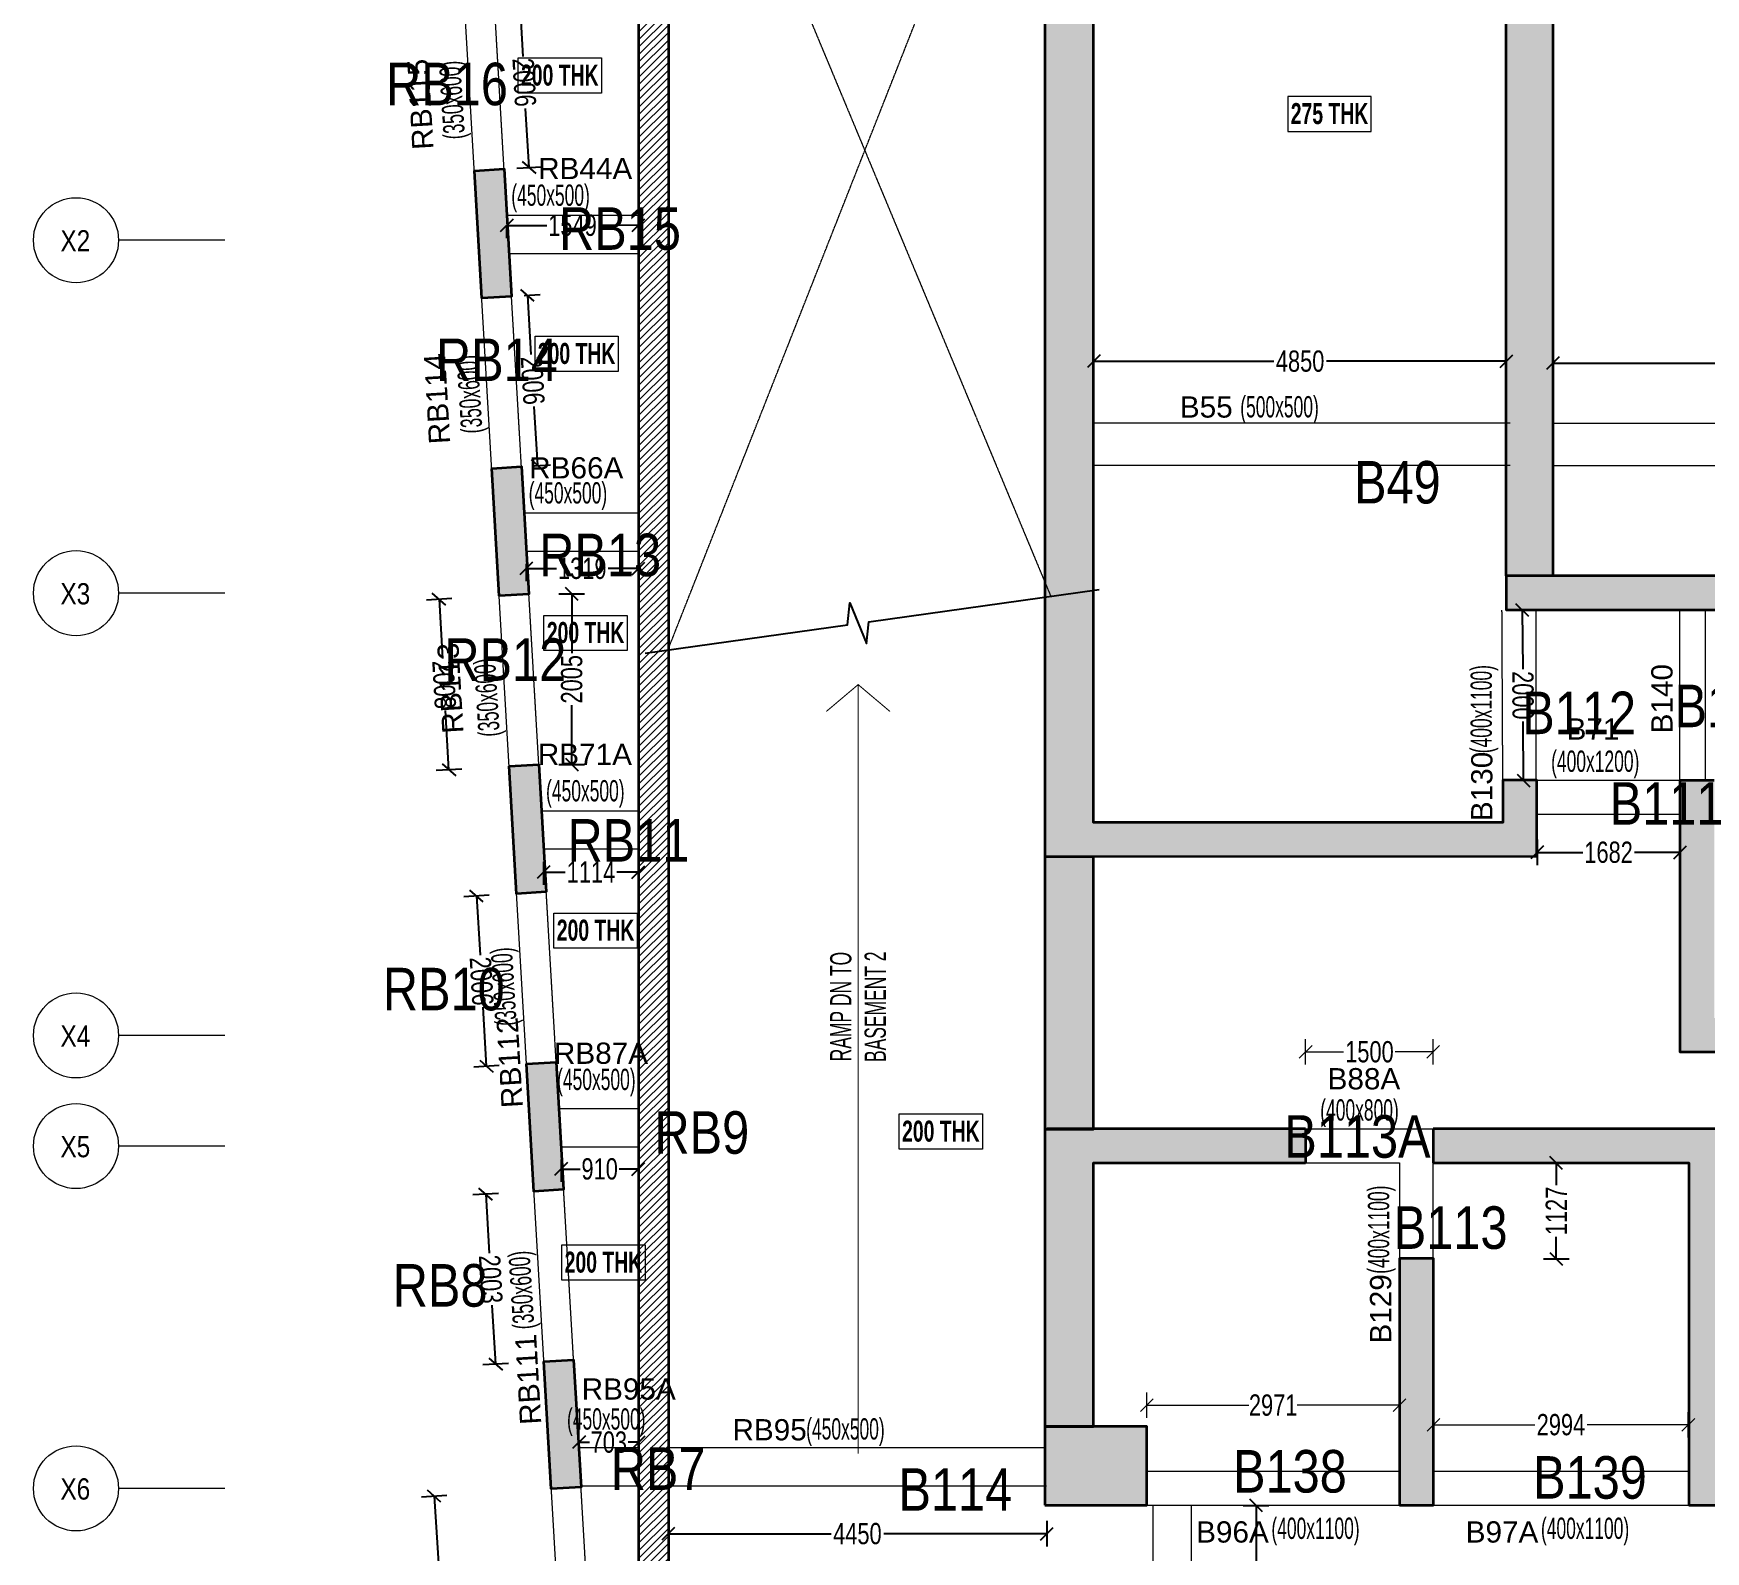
# Model space of a CAD drawing. Header units: millimetres. Extents: x 1 to 75736, y 43 to 63537.
# Drawn here: x 1 to 19657, y 14005 to 31854 of the extents above; entities that cross this region are included whole.
import ezdxf
from ezdxf.enums import TextEntityAlignment as Align

# ---------------------------------------------------------------- set-up
doc = ezdxf.new("R2010")
doc.units = ezdxf.units.MM
doc.linetypes.add('Grid Line', pattern=[2222.5, 1270, -317.5, 317.5, -317.5])
doc.linetypes.add('HIDDEN', pattern=[0.375, 0.25, -0.125])
for name, color, linetype, lineweight in [('A-FLOR-IDEN', 11, 'Continuous', 9), ('A-GRIDS', 8, 'Continuous', 9), ('A-HIDD-ABVE', 8, 'HIDDEN', 20), ('S-BEAM', 7, 'Continuous', 18), ('S-BEAM-IDEN', 2, 'Continuous', 9), ('S-COL HATCH', 9, 'Continuous', 0), ('S-COLS', 5, 'Continuous', 35), ('S-GRIDS', 8, 'Continuous', 9)]:
    doc.layers.add(name, color=color, linetype=linetype, lineweight=lineweight)
for name, color, linetype in [('Abhinav working', 6, 'Continuous'), ('Beam Nos', 7, 'Continuous'), ('changes', 7, 'Continuous'), ('S-CUTOUT', 1, 'Continuous')]:
    doc.layers.add(name, color=color, linetype=linetype)
doc.styles.add('Arial Narrow', font='ARIALN.TTF', dxfattribs={"height": 400})
doc.styles.add('Dim.s & Anno.(Misc.)', font='ARIALN.TTF')
doc.styles.add('SC-BBS1', font='SansSerif')
doc.styles.add('SOBHA', font='swisscl.ttf')
doc.styles.add('Swis721 LtCn BT', font='swisscl.ttf', dxfattribs={"width": 0.9, "height": 233.355162})
doc.styles.add('Swis721 LtCn BT_B', font='', dxfattribs={"width": 0.9, "height": 246.918336})
doc.styles.get('Swis721 LtCn BT_B').set_extended_font_data('Swis721 LtCn BT', bold=True)
doc.dimstyles.new('S-100', dxfattribs={"dimscale": 100, "dimtxt": 2.5, "dimasz": 1.5, "dimexe": 1.5, "dimexo": 1.5, "dimgap": 0.1, "dimtad": 0, "dimdec": 0, "dimrnd": 0.0005, "dimzin": 0, "dimdsep": 46, "dimtxsty": 'SOBHA', "dimblk": 'OBLIQUE', "dimcen": 0.09, "dimclrd": 8, "dimclre": 8, "dimclrt": 6, "dimadec": 0, "dimazin": 0, "dimtfac": 1, "dimtdec": 0, "dimtofl": 0, "dimtmove": 0, "dimatfit": 3, "dimfxl": 1.5, "dimfxlon": 1, "dimtolj": 1, "dimtzin": 0, "dimlwd": -1, "dimlwe": -1, "dimarcsym": 0})

# ---------------------------------------------------------------- blocks, each defined once
blk = doc.blocks.new('A$C89844c14')
at = {"layer": 'S-COL HATCH', "transparency": 33554687}
h = blk.add_hatch(dxfattribs=at)
h.set_pattern_fill('ANSI31', color=256, scale=500)
h.set_pattern_definition([(45, (-31243118.95, 21573255.045), (-44.19417382, 44.19417382), [])])
edge = h.paths.add_edge_path()
edge.add_line((-12641, -10574), (46763, -10574))
edge.add_line((46763, -10574), (50159, -10424))
edge.add_line((50159, -10424), (50159, 18363))
edge.add_arc((65987, 101152), 84288, 235.33184, 259.17631, ccw=False)
edge.add_arc((-8443, 269), 41200, 49.9962, 101.0852)
edge.add_line((-16364, 40700), (-15224, 21151))
edge.add_line((-15224, 21151), (-12641, 21151))
edge.add_line((-12641, 21151), (-12641, -10574))
edge = h.paths.add_edge_path(flags=16)
edge.add_line((-12291, -10224), (46756, -10224))
edge.add_line((46756, -10224), (49809, -10089))
edge.add_line((49809, -10089), (49809, 18075))
edge.add_arc((65987, 101152), 84638, 235.32076, 258.98032, ccw=False)
edge.add_arc((-8443, 269), 40850, 49.9733, 100.6568)
edge.add_line((-15997, 40415), (-14893, 21501))
edge.add_line((-14893, 21501), (-12291, 21501))
edge.add_line((-12291, 21501), (-12291, -10224))
h = blk.add_hatch(color=256, dxfattribs=at)
h.dxf.hatch_style = 1
h.paths.add_polyline_path([(-14571, 9967), (-14484, 8470), (-14134, 8490), (-14222, 9988)])
h = blk.add_hatch(color=256, dxfattribs=at)
h.dxf.hatch_style = 1
h.paths.add_polyline_path([(-14367, 6467), (-14279, 4970), (-13930, 4990), (-14017, 6488)])
h = blk.add_hatch(color=256, dxfattribs=at)
h.dxf.hatch_style = 1
h.paths.add_polyline_path([(-14163, 2965), (-14075, 1467), (-13726, 1488), (-13813, 2985)])
h = blk.add_hatch(color=256, dxfattribs=at)
h.dxf.hatch_style = 1
h.paths.add_polyline_path([(-13958, -535), (-13871, -2033), (-13522, -2012), (-13609, -515)])
h = blk.add_hatch(color=256, dxfattribs=at)
h.dxf.hatch_style = 1
h.paths.add_polyline_path([(-13754, -4033), (-13667, -5530), (-13317, -5510), (-13405, -4012)])
at = {"layer": 'S-COLS', "elevation": 0}
for points in [[(-12641, -10574), (46763, -10574), (50159, -10424), (50159, 18363, -0.104418), (18042, 31828, 0.226686), (-16364, 40700), (-15224, 21151), (-12641, 21151)], [(-12291, -10224), (46756, -10224), (49809, -10089), (49809, 18075, -0.103603), (17829, 31550, 0.224825), (-15997, 40415), (-14893, 21501), (-12291, 21501)]]:
    blk.add_lwpolyline(points, format="xyb", close=True, dxfattribs=at)
for points in [[(-14571, 9967), (-14222, 9988), (-14134, 8490), (-14484, 8470)], [(-14367, 6467), (-14017, 6488), (-13930, 4990), (-14279, 4970)], [(-14163, 2965), (-13813, 2985), (-13726, 1488), (-14075, 1467)], [(-13958, -535), (-13609, -515), (-13522, -2012), (-13871, -2033)], [(-13754, -4033), (-13405, -4012), (-13317, -5510), (-13667, -5530)]]:
    blk.add_lwpolyline(points, close=True, dxfattribs=at)
blk = doc.blocks.new('Grid - Type 1 Structural-6743905-9TH FLOOR LVL')
at = {"layer": 'A-GRIDS'}
blk.add_circle((0, 0), 4, dxfattribs=at)
blk = doc.blocks.new('A$C45bf0ae9')
at = {"layer": 'S-GRIDS', "linetype": 'Grid Line'}
for p, q in [((-17504, 9150), (-18754, 9150)), ((-17504, 5000), (-18754, 5000)), ((-17504, -200), (-18754, -200)), ((-17504, -1500), (-18754, -1500)), ((-17504, -5525), (-18754, -5525))]:
    blk.add_line(p, q, dxfattribs=at)
at = {"layer": 'A-GRIDS', "xscale": 124.9999999999999, "yscale": 124.9999999999999, "zscale": 124.9999999999999, "rotation": 89.99999999999982}
for p in [(-19254, 9150), (-19254, 5000), (-19254, -200), (-19254, -1500), (-19254, -5525)]:
    blk.add_blockref('Grid - Type 1 Structural-6743905-9TH FLOOR LVL', p, dxfattribs=at)
at = {"layer": 'A-GRIDS', "lineweight": 18, "char_height": 250, "width": 440.93, "attachment_point": 1, "style": 'Arial Narrow'}
for s, insert in [('X2', (-19437, 9268)), ('X3', (-19437, 5118)), ('X4', (-19437, -82)), ('X5', (-19437, -1382)), ('X6', (-19437, -5407))]:
    blk.add_mtext(s, dxfattribs=dict(at, insert=insert))
blk = doc.blocks.new('A$C0bd9de3c')
at = {"layer": 'S-COL HATCH', "transparency": 33554687}
h = blk.add_hatch(color=256, dxfattribs=at)
h.dxf.hatch_style = 1
h.paths.add_polyline_path([(-2446, 5200), (-2446, 4800), (2304, 4800), (2304, 5200)])
h.paths.add_polyline_path([(-2446, 5200), (-1896, 5200), (-1896, 16200), (-2446, 16200)])
h = blk.add_hatch(color=256, dxfattribs=at)
h.dxf.hatch_style = 1
h.paths.add_polyline_path([(-2086, 1900), (-2086, 2800), (-2486, 2800), (-2486, 2300), (-7296, 2300), (-7296, 13400), (-7871, 13403), (-7871, 1900)])
h = blk.add_hatch(color=256, dxfattribs=at)
h.dxf.hatch_style = 1
h.paths.add_polyline_path([(4954, -400), (4954, 0), (0, 0), (0, 2800), (-400, 2800), (-400, -400)])
h = blk.add_hatch(color=256, dxfattribs=at)
h.dxf.hatch_style = 1
h.paths.add_polyline_path([(-4804, -1300), (-7296, -1300), (-7296, -1303), (-7871, -1303), (-7871, -4800), (-7296, -4800), (-7296, -1700), (-4804, -1700)])
h = blk.add_hatch(color=256, dxfattribs=at)
h.dxf.hatch_style = 1
h.paths.add_polyline_path([(100, -1300), (-3304, -1300), (-3304, -1700), (-300, -1700), (-300, -5725), (100, -5725)])
h = blk.add_hatch(color=256, dxfattribs=at)
h.dxf.hatch_style = 1
h.paths.add_polyline_path([(-3300, -2827), (-3696, -2827), (-3696, -5725), (-3300, -5725)])
h = blk.add_hatch(color=256, dxfattribs=at)
h.dxf.hatch_style = 1
h.paths.add_polyline_path([(-7871, -4800), (-7871, -5725), (-6671, -5725), (-6671, -4800)])
at = {"layer": 'S-COLS'}
for p, q in [((-4804, -1300), (-4804, -1700)), ((-3304, -1300), (-3304, -1700)), ((-3700, -5725), (-3300, -5725)), ((-300, -5725), (100, -5725))]:
    blk.add_line(p, q, dxfattribs=at)
for points in [[(-2446, 5200), (-2446, 16200), (-1896, 16200), (-1896, 5200), (-2446, 5200)], [(10754, -400), (-400, -400), (-400, 2800), (0, 2800)], [(-7871, -1300), (-7871, -4800), (-7296, -4800), (-7296, -1700), (-4804, -1700)], [(-4804, -1300), (-7846, -1300)], [(100, -5725), (100, -1300), (-3304, -1300)], [(-3304, -1700), (-300, -1700), (-300, -5725)], [(-3300, -5725), (-3300, -2827), (-3700, -2827), (-3700, -5725)]]:
    blk.add_lwpolyline(points, dxfattribs=at)
blk.add_lwpolyline([(-7871, 1903), (-2086, 1900), (-2086, 2800), (-2486, 2800), (-2486, 2300), (-7296, 2300), (-7296, 13400), (-7871, 13403)], close=True, dxfattribs=at)
at = {"layer": 'S-COLS', "elevation": 0}
for points in [[(2304, 5200), (-2446, 5200), (-2446, 4800), (2304, 4800)], [(-7871, -5725), (-6671, -5725), (-6671, -4800), (-7871, -4800)]]:
    blk.add_lwpolyline(points, close=True, dxfattribs=at)
blk = doc.blocks.new('_OBLIQUE')
at = {"color": 0, "linetype": 'ByBlock'}
blk.add_line((-0.5, -0.5), (0.5, 0.5), dxfattribs=at)
blk = doc.blocks.new('*D255')
at = {"layer": 'changes', "color": 8, "transparency": 16777216}
for p, q in [((12466, 27850), (12466, 28150)), ((17316, 27850), (17316, 28150)), ((12466, 28000), (14583, 28000)), ((17316, 28000), (15200, 28000))]:
    blk.add_line(p, q, dxfattribs=at)
at = {"layer": 'Defpoints', "color": 0, "transparency": 16777216}
for p in [(17316, 28000), (12466, 27274), (17316, 27274)]:
    blk.add_point(p, dxfattribs=at)
at = {"layer": 'changes', "color": 8, "transparency": 16777216, "xscale": 150, "yscale": 150, "zscale": 150, "rotation": 180}
blk.add_blockref('_OBLIQUE', (12466, 28000), dxfattribs=at)
at = {"layer": 'changes', "color": 8, "transparency": 16777216, "xscale": 150, "yscale": 150, "zscale": 150}
blk.add_blockref('_OBLIQUE', (17316, 28000), dxfattribs=at)
at = {"layer": 'changes', "color": 6, "transparency": 16777216, "insert": (14891, 28000), "char_height": 250, "attachment_point": 5, "style": 'SOBHA'}
blk.add_mtext('\\A1;4850', dxfattribs=at)
blk = doc.blocks.new('*D257')
at = {"layer": 'changes', "color": 8, "transparency": 16777216}
for p, q in [((17862, 27828), (17862, 28128)), ((24416, 27828), (24416, 28128)), ((17862, 27978), (20831, 27978)), ((24416, 27978), (21448, 27978))]:
    blk.add_line(p, q, dxfattribs=at)
at = {"layer": 'Defpoints', "color": 0, "transparency": 16777216}
for p in [(24416, 27978), (17862, 26774), (24416, 26774)]:
    blk.add_point(p, dxfattribs=at)
at = {"layer": 'changes', "color": 8, "transparency": 16777216, "xscale": 150, "yscale": 150, "zscale": 150}
for p, rotation in [((17862, 27978), 180.0000824434961), ((24416, 27978), 8.2443496093e-05)]:
    blk.add_blockref('_OBLIQUE', p, dxfattribs=dict(at, rotation=rotation))
at = {"layer": 'changes', "color": 6, "transparency": 16777216, "insert": (21139, 27978), "char_height": 250, "attachment_point": 5, "rotation": 0.0001, "style": 'SOBHA'}
blk.add_mtext('\\A1;6554', dxfattribs=at)
blk = doc.blocks.new('*D322')
at = {"layer": 'changes', "color": 8, "transparency": 16777216}
for p, q in [((17676, 22376), (17676, 22076)), ((17676, 22226), (18214, 22226)), ((19358, 22226), (18820, 22226)), ((19358, 22376), (19358, 22076))]:
    blk.add_line(p, q, dxfattribs=at)
at = {"layer": 'Defpoints', "color": 0, "transparency": 16777216}
for p in [(17676, 22674), (19358, 22674), (19358, 22226)]:
    blk.add_point(p, dxfattribs=at)
at = {"layer": 'changes', "color": 8, "transparency": 16777216, "xscale": 150, "yscale": 150, "zscale": 150, "rotation": 180}
blk.add_blockref('_OBLIQUE', (17676, 22226), dxfattribs=at)
at = {"layer": 'changes', "color": 8, "transparency": 16777216, "xscale": 150, "yscale": 150, "zscale": 150}
blk.add_blockref('_OBLIQUE', (19358, 22226), dxfattribs=at)
at = {"layer": 'changes', "color": 6, "transparency": 16777216, "insert": (18517, 22226), "char_height": 250, "attachment_point": 5, "style": 'SOBHA'}
blk.add_mtext('\\A1;1682', dxfattribs=at)
blk = doc.blocks.new('*D323')
at = {"layer": 'changes', "color": 8, "transparency": 16777216}
for p, q in [((17512, 25072), (17352, 25071)), ((17502, 25072), (17507, 24379)), ((17516, 23072), (17511, 23766)), ((17526, 23072), (17366, 23071))]:
    blk.add_line(p, q, dxfattribs=at)
at = {"layer": 'Defpoints', "color": 0, "transparency": 16777216}
for p in [(17662, 25074), (17516, 23072), (17676, 23074)]:
    blk.add_point(p, dxfattribs=at)
at = {"layer": 'changes', "color": 8, "transparency": 16777216, "xscale": 150, "yscale": 150, "zscale": 150}
for p, rotation in [((17502, 25072), 90.39866000294688), ((17516, 23072), 270.3986600029469)]:
    blk.add_blockref('_OBLIQUE', p, dxfattribs=dict(at, rotation=rotation))
at = {"layer": 'changes', "color": 6, "transparency": 16777216, "insert": (17509, 24072), "char_height": 250, "attachment_point": 5, "rotation": 270.3987, "style": 'SOBHA'}
blk.add_mtext('\\A1;2000', dxfattribs=at)
blk = doc.blocks.new('*D324')
at = {"layer": 'changes', "color": 8, "transparency": 16777216}
for p, q in [((17752, 18574), (18052, 18574)), ((17902, 18574), (17902, 18313)), ((17902, 17446), (17902, 17707)), ((17752, 17446), (18052, 17446))]:
    blk.add_line(p, q, dxfattribs=at)
at = {"layer": 'Defpoints', "color": 0, "transparency": 16777216}
for p in [(16458, 18574), (16458, 17446), (17902, 17446)]:
    blk.add_point(p, dxfattribs=at)
at = {"layer": 'changes', "color": 8, "transparency": 16777216, "xscale": 150, "yscale": 150, "zscale": 150}
for p, rotation in [((17902, 18574), 90), ((17902, 17446), 270)]:
    blk.add_blockref('_OBLIQUE', p, dxfattribs=dict(at, rotation=rotation))
at = {"layer": 'changes', "color": 6, "transparency": 16777216, "insert": (17902, 18010), "char_height": 250, "attachment_point": 5, "rotation": 90, "style": 'SOBHA'}
blk.add_mtext('\\A1;1127', dxfattribs=at)
blk = doc.blocks.new('*D325')
at = {"layer": 'changes', "color": 8, "transparency": 16777216}
for p, q in [((7462, 14365), (7462, 14065)), ((11913, 14365), (11913, 14065)), ((7462, 14215), (9379, 14215)), ((11913, 14215), (9996, 14215))]:
    blk.add_line(p, q, dxfattribs=at)
at = {"layer": 'Defpoints', "color": 0, "transparency": 16777216}
for p in [(7462, 14774), (11913, 14774, 0), (11913, 14215)]:
    blk.add_point(p, dxfattribs=at)
at = {"layer": 'changes', "color": 8, "transparency": 16777216, "xscale": 150, "yscale": 150, "zscale": 150, "rotation": 180}
blk.add_blockref('_OBLIQUE', (7462, 14215), dxfattribs=at)
at = {"layer": 'changes', "color": 8, "transparency": 16777216, "xscale": 150, "yscale": 150, "zscale": 150}
blk.add_blockref('_OBLIQUE', (11913, 14215), dxfattribs=at)
at = {"layer": 'changes', "color": 6, "transparency": 16777216, "insert": (9687, 14215), "char_height": 250, "attachment_point": 5, "style": 'SOBHA'}
blk.add_mtext('\\A1;4450', dxfattribs=at)
blk = doc.blocks.new('*D349')
at = {"layer": 'changes', "color": 8, "transparency": 16777216}
for p, q in [((4861, 14665), (4562, 14646)), ((4712, 14656), (4939, 11064)), ((5206, 6862), (4978, 10454)), ((5355, 6872), (5056, 6853))]:
    blk.add_line(p, q, dxfattribs=at)
at = {"layer": 'Defpoints', "color": 0, "transparency": 16777216}
for p in [(6091, 14743), (6585, 6949), (5206, 6862)]:
    blk.add_point(p, dxfattribs=at)
at = {"layer": 'changes', "color": 8, "transparency": 16777216, "xscale": 150, "yscale": 150, "zscale": 150}
for p, rotation in [((4712, 14656), 93.6276326057106), ((5206, 6862), 273.6276326057106)]:
    blk.add_blockref('_OBLIQUE', p, dxfattribs=dict(at, rotation=rotation))
at = {"layer": 'changes', "color": 6, "transparency": 16777216, "insert": (4959, 10759), "char_height": 250, "attachment_point": 5, "rotation": 273.6276, "style": 'SOBHA'}
blk.add_mtext('\\A1;7809', dxfattribs=at)
blk = doc.blocks.new('*D364')
at = {"layer": 'changes', "color": 8, "transparency": 16777216}
for p, q in [((14223, 14548), (14523, 14548)), ((14373, 14548), (14373, 12607)), ((14373, 10049), (14373, 11991)), ((14223, 10049), (14523, 10049))]:
    blk.add_line(p, q, dxfattribs=at)
at = {"layer": 'Defpoints', "color": 0, "transparency": 16777216}
for p in [(13612, 14548), (13612, 10049), (14373, 10049)]:
    blk.add_point(p, dxfattribs=at)
at = {"layer": 'changes', "color": 8, "transparency": 16777216, "xscale": 150, "yscale": 150, "zscale": 150}
for p, rotation in [((14373, 14548), 90), ((14373, 10049), 270)]:
    blk.add_blockref('_OBLIQUE', p, dxfattribs=dict(at, rotation=rotation))
at = {"layer": 'changes', "color": 6, "transparency": 16777216, "insert": (14373, 12299), "char_height": 250, "attachment_point": 5, "rotation": 90, "style": 'SOBHA'}
blk.add_mtext('\\A1;4499', dxfattribs=at)
blk = doc.blocks.new('*D365')
at = {"layer": 'changes', "color": 8, "transparency": 16777216}
for p, q in [((6414, 15291), (6414, 15441)), ((7117, 15291), (7117, 15441)), ((6414, 15291), (6537, 15291)), ((7117, 15291), (6993, 15291))]:
    blk.add_line(p, q, dxfattribs=at)
at = {"layer": 'Defpoints', "color": 0, "transparency": 16777216}
for p in [(6414, 15224), (7117, 15291), (7117, 15224)]:
    blk.add_point(p, dxfattribs=at)
at = {"layer": 'changes', "color": 8, "transparency": 16777216, "xscale": 150, "yscale": 150, "zscale": 150, "rotation": 180}
blk.add_blockref('_OBLIQUE', (6414, 15291), dxfattribs=at)
at = {"layer": 'changes', "color": 8, "transparency": 16777216, "xscale": 150, "yscale": 150, "zscale": 150}
blk.add_blockref('_OBLIQUE', (7117, 15291), dxfattribs=at)
at = {"layer": 'changes', "color": 6, "transparency": 16777216, "insert": (6765, 15291), "char_height": 250, "attachment_point": 5, "style": 'SOBHA'}
blk.add_mtext('\\A1;703', dxfattribs=at)
blk = doc.blocks.new('*D366')
at = {"layer": 'changes', "color": 8, "transparency": 16777216}
for p, q in [((5468, 18216), (5168, 18199)), ((5318, 18208), (5358, 17514)), ((5435, 16208), (5394, 16901)), ((5584, 16216), (5285, 16199))]:
    blk.add_line(p, q, dxfattribs=at)
at = {"layer": 'Defpoints', "color": 0, "transparency": 16777216}
for p in [(5318, 18208), (5887, 18241), (6004, 16241)]:
    blk.add_point(p, dxfattribs=at)
at = {"layer": 'changes', "color": 8, "transparency": 16777216, "xscale": 150, "yscale": 150, "zscale": 150}
for p, rotation in [((5318, 18208), 93.33900043460626), ((5435, 16208), 273.3390004346063)]:
    blk.add_blockref('_OBLIQUE', p, dxfattribs=dict(at, rotation=rotation))
at = {"layer": 'changes', "color": 6, "transparency": 16777216, "insert": (5376, 17208), "char_height": 250, "attachment_point": 5, "rotation": 273.339, "style": 'SOBHA'}
blk.add_mtext('\\A1;2003', dxfattribs=at)
blk = doc.blocks.new('*D367')
at = {"layer": 'changes', "color": 8, "transparency": 16777216}
for p, q in [((6203, 18616), (6203, 18353)), ((6203, 18503), (6429, 18503)), ((7112, 18503), (6886, 18503)), ((7112, 18616), (7112, 18353))]:
    blk.add_line(p, q, dxfattribs=at)
at = {"layer": 'Defpoints', "color": 0, "transparency": 16777216}
for p in [(6203, 18766), (7112, 18766), (7112, 18503)]:
    blk.add_point(p, dxfattribs=at)
at = {"layer": 'changes', "color": 8, "transparency": 16777216, "xscale": 150, "yscale": 150, "zscale": 150, "rotation": 180}
blk.add_blockref('_OBLIQUE', (6203, 18503), dxfattribs=at)
at = {"layer": 'changes', "color": 8, "transparency": 16777216, "xscale": 150, "yscale": 150, "zscale": 150}
blk.add_blockref('_OBLIQUE', (7112, 18503), dxfattribs=at)
at = {"layer": 'changes', "color": 6, "transparency": 16777216, "insert": (6657, 18503), "char_height": 250, "attachment_point": 5, "style": 'SOBHA'}
blk.add_mtext('\\A1;910', dxfattribs=at)
blk = doc.blocks.new('*D368')
at = {"layer": 'changes', "color": 8, "transparency": 16777216}
for p, q in [((5360, 21722), (5060, 21704)), ((5210, 21713), (5251, 21018)), ((5327, 19711), (5286, 20406)), ((5477, 19719), (5177, 19702))]:
    blk.add_line(p, q, dxfattribs=at)
at = {"layer": 'Defpoints', "color": 0, "transparency": 16777216}
for p in [(5210, 21713), (5683, 21741), (5800, 19738)]:
    blk.add_point(p, dxfattribs=at)
at = {"layer": 'changes', "color": 8, "transparency": 16777216, "xscale": 150, "yscale": 150, "zscale": 150}
for p, rotation in [((5210, 21713), 93.3390004880988), ((5327, 19711), 273.3390004880988)]:
    blk.add_blockref('_OBLIQUE', p, dxfattribs=dict(at, rotation=rotation))
at = {"layer": 'changes', "color": 6, "transparency": 16777216, "insert": (5268, 20712), "char_height": 250, "attachment_point": 5, "rotation": 273.339, "style": 'SOBHA'}
blk.add_mtext('\\A1;2006', dxfattribs=at)
blk = doc.blocks.new('*D369')
at = {"layer": 'changes', "color": 8, "transparency": 16777216}
for p, q in [((5998, 22116), (5998, 21844)), ((7112, 22116), (7112, 21844)), ((5998, 21994), (6250, 21994)), ((7112, 21994), (6860, 21994))]:
    blk.add_line(p, q, dxfattribs=at)
at = {"layer": 'Defpoints', "color": 0, "transparency": 16777216}
for p in [(5998, 22266), (7112, 22266), (7112, 21994)]:
    blk.add_point(p, dxfattribs=at)
at = {"layer": 'changes', "color": 8, "transparency": 16777216, "xscale": 150, "yscale": 150, "zscale": 150, "rotation": 180}
blk.add_blockref('_OBLIQUE', (5998, 21994), dxfattribs=at)
at = {"layer": 'changes', "color": 8, "transparency": 16777216, "xscale": 150, "yscale": 150, "zscale": 150}
blk.add_blockref('_OBLIQUE', (7112, 21994), dxfattribs=at)
at = {"layer": 'changes', "color": 6, "transparency": 16777216, "insert": (6555, 21994), "char_height": 250, "attachment_point": 5, "style": 'SOBHA'}
blk.add_mtext('\\A1;1114', dxfattribs=at)
blk = doc.blocks.new('*D370')
at = {"layer": 'changes', "color": 8, "transparency": 16777216}
for p, q in [((6179, 25264), (6479, 25264)), ((6329, 25264), (6329, 24567)), ((6329, 23259), (6329, 23955)), ((6179, 23259), (6479, 23259))]:
    blk.add_line(p, q, dxfattribs=at)
at = {"layer": 'Defpoints', "color": 0, "transparency": 16777216}
for p in [(5828, 25264), (6329, 25264), (5945, 23259)]:
    blk.add_point(p, dxfattribs=at)
at = {"layer": 'changes', "color": 8, "transparency": 16777216, "xscale": 150, "yscale": 150, "zscale": 150}
for p, rotation in [((6329, 25264), 90), ((6329, 23259), 270)]:
    blk.add_blockref('_OBLIQUE', p, dxfattribs=dict(at, rotation=rotation))
at = {"layer": 'changes', "color": 6, "transparency": 16777216, "insert": (6329, 24261), "char_height": 250, "attachment_point": 5, "rotation": 90, "style": 'SOBHA'}
blk.add_mtext('\\A1;2005', dxfattribs=at)
blk = doc.blocks.new('*D371')
at = {"layer": 'changes', "color": 8, "transparency": 16777216}
for p, q in [((4919, 25211), (4620, 25193)), ((4769, 25202), (4810, 24505)), ((4886, 23197), (4846, 23893)), ((5036, 23206), (4737, 23188))]:
    blk.add_line(p, q, dxfattribs=at)
at = {"layer": 'Defpoints', "color": 0, "transparency": 16777216}
for p in [(5478, 25243), (4886, 23197), (5595, 23238)]:
    blk.add_point(p, dxfattribs=at)
at = {"layer": 'changes', "color": 8, "transparency": 16777216, "xscale": 150, "yscale": 150, "zscale": 150}
for p, rotation in [((4769, 25202), 93.33900043574971), ((4886, 23197), 273.3390004357498)]:
    blk.add_blockref('_OBLIQUE', p, dxfattribs=dict(at, rotation=rotation))
at = {"layer": 'changes', "color": 6, "transparency": 16777216, "insert": (4828, 24199), "char_height": 250, "attachment_point": 5, "rotation": 273.339, "style": 'SOBHA'}
blk.add_mtext('\\A1;2008', dxfattribs=at)
blk = doc.blocks.new('*D372')
at = {"layer": 'changes', "color": 8, "transparency": 16777216}
for p, q in [((5794, 25618), (5794, 25414)), ((5794, 25564), (6150, 25564)), ((7113, 25564), (6757, 25564)), ((7113, 25618), (7113, 25414))]:
    blk.add_line(p, q, dxfattribs=at)
at = {"layer": 'Defpoints', "color": 0, "transparency": 16777216}
for p in [(5794, 25768), (7113, 25768), (7113, 25564)]:
    blk.add_point(p, dxfattribs=at)
at = {"layer": 'changes', "color": 8, "transparency": 16777216, "xscale": 150, "yscale": 150, "zscale": 150, "rotation": 180}
blk.add_blockref('_OBLIQUE', (5794, 25564), dxfattribs=at)
at = {"layer": 'changes', "color": 8, "transparency": 16777216, "xscale": 150, "yscale": 150, "zscale": 150}
blk.add_blockref('_OBLIQUE', (7113, 25564), dxfattribs=at)
at = {"layer": 'changes', "color": 6, "transparency": 16777216, "insert": (6453, 25564), "char_height": 250, "attachment_point": 5, "style": 'SOBHA'}
blk.add_mtext('\\A1;1319', dxfattribs=at)
blk = doc.blocks.new('*D373')
at = {"layer": 'changes', "color": 8, "transparency": 16777216}
for p, q in [((5769, 28772), (5958, 28784)), ((5808, 28775), (5850, 28080)), ((5930, 26773), (5888, 27468)), ((5890, 26770), (6079, 26782))]:
    blk.add_line(p, q, dxfattribs=at)
at = {"layer": 'Defpoints', "color": 0, "transparency": 16777216}
for p in [(5619, 28763), (5808, 28775), (5741, 26761)]:
    blk.add_point(p, dxfattribs=at)
at = {"layer": 'changes', "color": 8, "transparency": 16777216, "xscale": 150, "yscale": 150, "zscale": 150}
for p, rotation in [((5808, 28775), 93.46301375864824), ((5930, 26773), 273.4630137586483)]:
    blk.add_blockref('_OBLIQUE', p, dxfattribs=dict(at, rotation=rotation))
at = {"layer": 'changes', "color": 6, "transparency": 16777216, "insert": (5869, 27774), "char_height": 250, "attachment_point": 5, "rotation": 273.463, "style": 'SOBHA'}
blk.add_mtext('\\A1;2006', dxfattribs=at)
blk = doc.blocks.new('*D374')
at = {"layer": 'changes', "color": 8, "transparency": 16777216}
for p, q in [((5564, 29596), (6035, 29597)), ((5564, 29596), (5564, 29446)), ((7113, 29599), (6642, 29598)), ((7113, 29599), (7113, 29449))]:
    blk.add_line(p, q, dxfattribs=at)
at = {"layer": 'Defpoints', "color": 0, "transparency": 16777216}
for p in [(5564, 29716), (7113, 29718), (7113, 29599)]:
    blk.add_point(p, dxfattribs=at)
at = {"layer": 'changes', "color": 8, "transparency": 16777216, "xscale": 150, "yscale": 150, "zscale": 150}
for p, rotation in [((5564, 29596), 180.0940299052136), ((7113, 29599), 0.0940299052136446)]:
    blk.add_blockref('_OBLIQUE', p, dxfattribs=dict(at, rotation=rotation))
at = {"layer": 'changes', "color": 6, "transparency": 16777216, "insert": (6338, 29597), "char_height": 250, "attachment_point": 5, "rotation": 0.094, "style": 'SOBHA'}
blk.add_mtext('\\A1;1549', dxfattribs=at)
blk = doc.blocks.new('*D375')
at = {"layer": 'changes', "color": 8, "transparency": 16777216}
for p, q in [((5569, 32272), (5864, 32289)), ((5714, 32280), (5753, 31585)), ((5827, 30277), (5787, 30973)), ((5682, 30269), (5976, 30286))]:
    blk.add_line(p, q, dxfattribs=at)
at = {"layer": 'Defpoints', "color": 0, "transparency": 16777216}
for p in [(5419, 32264), (5714, 32280), (5532, 30261)]:
    blk.add_point(p, dxfattribs=at)
at = {"layer": 'changes', "color": 8, "transparency": 16777216, "xscale": 150, "yscale": 150, "zscale": 150}
for p, rotation in [((5714, 32280), 93.21498710127383), ((5827, 30277), 273.2149871012738)]:
    blk.add_blockref('_OBLIQUE', p, dxfattribs=dict(at, rotation=rotation))
at = {"layer": 'changes', "color": 6, "transparency": 16777216, "insert": (5770, 31279), "char_height": 250, "attachment_point": 5, "rotation": 273.215, "style": 'SOBHA'}
blk.add_mtext('\\A1;2006', dxfattribs=at)
blk = doc.blocks.new('*D383')
at = {"layer": 'Defpoints', "color": 0, "transparency": 16777216}
for p in [(16456, 19880), (14956, 18977), (16456, 18977)]:
    blk.add_point(p, dxfattribs=at)
at = {"layer": 'S-BEAM-IDEN', "color": 8, "transparency": 16777216}
for p, q in [((14956, 19730), (14956, 20030)), ((14956, 19880), (15402, 19880)), ((16456, 19880), (16009, 19880)), ((16456, 19730), (16456, 20030))]:
    blk.add_line(p, q, dxfattribs=at)
at = {"layer": 'S-BEAM-IDEN', "color": 8, "transparency": 16777216, "xscale": 150, "yscale": 150, "zscale": 150, "rotation": 180}
blk.add_blockref('_OBLIQUE', (14956, 19880), dxfattribs=at)
at = {"layer": 'S-BEAM-IDEN', "color": 8, "transparency": 16777216, "xscale": 150, "yscale": 150, "zscale": 150}
blk.add_blockref('_OBLIQUE', (16456, 19880), dxfattribs=at)
at = {"layer": 'S-BEAM-IDEN', "color": 6, "transparency": 16777216, "insert": (15706, 19880), "char_height": 250, "attachment_point": 5, "style": 'SOBHA'}
blk.add_mtext('\\A1;1500', dxfattribs=at)
blk = doc.blocks.new('*D385')
at = {"layer": 'Defpoints', "color": 0, "transparency": 16777216}
for p in [(16059, 15726), (13089, 14951), (16059, 14951, 0)]:
    blk.add_point(p, dxfattribs=at)
at = {"layer": 'S-BEAM-IDEN', "color": 8, "transparency": 16777216}
for p, q in [((13089, 15576), (13089, 15876)), ((13089, 15726), (14290, 15726)), ((16059, 15726), (14858, 15726)), ((16059, 15576), (16059, 15876))]:
    blk.add_line(p, q, dxfattribs=at)
at = {"layer": 'S-BEAM-IDEN', "color": 8, "transparency": 16777216, "xscale": 150, "yscale": 150, "zscale": 150, "rotation": 180}
blk.add_blockref('_OBLIQUE', (13089, 15726), dxfattribs=at)
at = {"layer": 'S-BEAM-IDEN', "color": 8, "transparency": 16777216, "xscale": 150, "yscale": 150, "zscale": 150}
blk.add_blockref('_OBLIQUE', (16059, 15726), dxfattribs=at)
at = {"layer": 'S-BEAM-IDEN', "color": 6, "transparency": 16777216, "insert": (14574, 15726), "char_height": 250, "attachment_point": 5, "style": 'SOBHA'}
blk.add_mtext('\\A1;2971', dxfattribs=at)
blk = doc.blocks.new('*D386')
at = {"layer": 'Defpoints', "color": 0, "transparency": 16777216}
for p in [(19454, 15496), (16460, 14951, 0), (19454, 14951, 0)]:
    blk.add_point(p, dxfattribs=at)
at = {"layer": 'S-BEAM-IDEN', "color": 8, "transparency": 16777216}
for p, q in [((16460, 15346), (16460, 15646)), ((19454, 15346), (19454, 15646)), ((16460, 15496), (17649, 15496)), ((19454, 15496), (18264, 15496))]:
    blk.add_line(p, q, dxfattribs=at)
at = {"layer": 'S-BEAM-IDEN', "color": 8, "transparency": 16777216, "xscale": 150, "yscale": 150, "zscale": 150, "rotation": 180}
blk.add_blockref('_OBLIQUE', (16460, 15496), dxfattribs=at)
at = {"layer": 'S-BEAM-IDEN', "color": 8, "transparency": 16777216, "xscale": 150, "yscale": 150, "zscale": 150}
blk.add_blockref('_OBLIQUE', (19454, 15496), dxfattribs=at)
at = {"layer": 'S-BEAM-IDEN', "color": 6, "transparency": 16777216, "insert": (17957, 15496), "char_height": 250, "attachment_point": 5, "style": 'SOBHA'}
blk.add_mtext('\\A1;2994', dxfattribs=at)

msp = doc.modelspace()

# ---------------------------------------------------------------- hatches: boundary and pattern name
at = {"layer": 'S-COL HATCH', "transparency": 33554687}
h = msp.add_hatch(color=256, dxfattribs=at)
h.dxf.hatch_style = 1
h.paths.add_polyline_path([(12463.8, 22173.3), (11888.8, 22173.3), (11888.8, 18973.3), (12463.8, 18973.3)])

# ---------------------------------------------------------------- linework, layer by layer
at = {"elevation": 0}
msp.add_lwpolyline([(7191.1, 24568.8), (9571.8, 24901.7), (9599.1, 25158), (9792.1, 24680.1), (9819.4, 24936.3), (12529.7, 25315.3)], dxfattribs=at)
at = {"layer": 'A-FLOR-IDEN', "color": 8, "flags": 128}
for points in [[(6677.2, 31565.8), (6677.2, 31154), (5699.7, 31154), (5699.7, 31565.8)], [(14747.8, 31113.6), (14747.8, 30701.8), (15725.3, 30701.8), (15725.3, 31113.6)], [(6874.7, 28293.3), (6874.7, 27881.5), (5897.2, 27881.5), (5897.2, 28293.3)], [(6980.2, 25012.8), (6980.2, 24601), (6002.7, 24601), (6002.7, 25012.8)], [(7097.7, 21512.8), (7097.7, 21101), (6120.2, 21101), (6120.2, 21512.8)], [(7190.2, 17609.8), (7190.2, 17198), (6212.7, 17198), (6212.7, 17609.8)]]:
    msp.add_lwpolyline(points, close=True, dxfattribs=at)
at = {"layer": 'A-FLOR-IDEN', "color": 8, "elevation": 0, "flags": 128}
msp.add_lwpolyline([(11156.5, 19149.9), (11156.5, 18738.1), (10179, 18738.1), (10179, 19149.9)], close=True, dxfattribs=at)
at = {"layer": 'A-HIDD-ABVE', "linetype": 'HIDDEN'}
for p, q in [((7460.4, 36023.3), (11960, 25235.7, 0)), ((7460.4, 24606.4), (11960, 36023.3))]:
    msp.add_line(p, q, dxfattribs=at)
at = {"layer": 'S-BEAM', "linetype": 'HIDDEN'}
for p, q in [((5561.3, 29718.3), (7110.4, 29718.3)), ((5587.5, 29268.3), (7110.4, 29268.3)), ((17360, 27273.3), (12460, 27273.3)), ((17860, 27273.3), (24409.9, 27273.3)), ((17360, 26773.3), (12460, 26773.3)), ((17860, 26773.3), (21560, 26773.3)), ((5765.5, 26218.3), (7110.4, 26218.3)), ((5791.7, 25768.3), (7110.4, 25768.3)), ((17260, 25073.3, 0), (17270, 23073.3)), ((17660, 25073.3), (17660, 23073.3)), ((19355.6, 23073.3), (19355.6, 25073.3, 0)), ((19655.6, 23073.3), (19655.6, 25073.3, 0)), ((17660, 23073.3), (19355.6, 23073.3)), ((5969.8, 22715.7), (7110, 22715.7)), ((17660, 22673.3), (19355.6, 22673.3)), ((5996.1, 22265.7), (7110, 22265.7)), ((6174, 19215.7), (7110, 19215.7)), ((14955.7, 18976.7), (16455.7, 18976.7)), ((6200.3, 18765.7), (7110, 18765.7)), ((14955.7, 18576.7), (16063.4, 18574.2)), ((16063.4, 17445.9), (16063.4, 18574.2)), ((16455.7, 17445.9), (16455.7, 18573.3)), ((11905.6, 15223.3), (7460, 15223.3)), ((13088.8, 14951.5), (16059.5, 14951.5, 0)), ((16459.5, 14951.5, 0), (19454, 14951.5, 0)), ((11910.2, 14773.3), (7460, 14773.3)), ((13160, 14548.1), (13160, 10048.1)), ((13610, 14548.1), (13610, 10048.1))]:
    msp.add_line(p, q, dxfattribs=at)
at = {"layer": 'S-BEAM'}
for p, q in [((5619.2, 22715.7), (5619.6, 22715.7)), ((6056.8, 15223.3), (6056.4, 15223.3)), ((7110, 15223.3), (6406.9, 15223.3)), ((7110, 14773.3), (6433.2, 14773.3)), ((13088.8, 14551.5), (16059.5, 14551.5, 0)), ((16459.5, 14551.5, 0), (19459.5, 14551.5, 0))]:
    msp.add_line(p, q, dxfattribs=at)
at = {"layer": 'S-BEAM', "ltscale": 250000, "elevation": 0}
msp.add_lwpolyline([(4603.6, 40123.8), (6582.8, 6199.3)], dxfattribs=at)
at = {"layer": 'S-BEAM', "linetype": 'HIDDEN', "elevation": 0}
for points in [[(5383.5, 32765.7), (5561.4, 29715.7)], [(5587.7, 29265.7), (5765.6, 26215.7)], [(5791.9, 25765.7), (5969.8, 22715.7)], [(5996.1, 22265.7), (6174, 19215.7)], [(6200.3, 18765.7), (6406.9, 15223.3)], [(6433.9, 14762), (6913.1, 6548.1)]]:
    msp.add_lwpolyline(points, dxfattribs=at)
at = {"layer": 'S-BEAM', "const_width": 12.5, "elevation": 0}
for points in [[(10070.6, 23881.9), (9695.6, 24198.3), (9320.6, 23881.9)], [(9695.6, 15155.7), (9695.6, 24198.3)]]:
    msp.add_lwpolyline(points, dxfattribs=at)
at = {"layer": 'S-COLS', "elevation": 0}
msp.add_lwpolyline([(12463.8, 22173.3), (11888.8, 22173.3), (11888.8, 18973.3), (12463.8, 18973.3)], close=True, dxfattribs=at)

# ---------------------------------------------------------------- block references
at = {"layer": 'Beam Nos'}
msp.add_blockref('A$C45bf0ae9', (19755.6, 20273.3), dxfattribs=at)
at = {"layer": 'S-COL HATCH', "color": 4}
msp.add_blockref('A$C89844c14', (19755.6, 20273.3), dxfattribs=at)
at = {"layer": 'S-CUTOUT'}
msp.add_blockref('A$C0bd9de3c', (19759.5, 20276.7, 0), dxfattribs=at)

# ---------------------------------------------------------------- texts
at = {"layer": 'A-FLOR-IDEN', "color": 1, "char_height": 246.92, "width": 1155, "attachment_point": 2, "line_spacing_factor": 0.964267, "style": 'Swis721 LtCn BT_B'}
for s, insert in [('200 THK', (6188.4, 31487.8)), ('275 THK', (15236.6, 31035.6)), ('200 THK', (6385.9, 28215.3)), ('200 THK', (6491.4, 24934.8)), ('200 THK', (6608.9, 21434.8)), ('200 THK', (10667.8, 19071.8)), ('200 THK', (6701.4, 17531.8))]:
    msp.add_mtext(s, dxfattribs=dict(at, insert=insert))
at = {"layer": 'Abhinav working', "char_height": 500, "attachment_point": 1, "style": 'Dim.s & Anno.(Misc.)'}
for s, insert in [('RB16', (4146.7, 31510, 0)), ('RB15', (6180.3, 29810.1, 0)), ('RB14', (4733.3, 28266.6, 0)), ('B49', (15524.6, 26827.9, 0)), ('RB13', (5946.7, 25973.1, 0)), ('RB12', (4832.1, 24742.2, 0)), ('B110', (19291.7, 24197.6, 0)), ('B112', (17501.6, 24115.7, 0)), ('B111', (18530.4, 23051.3, 0)), ('RB11', (6279.4, 22617, 0)), ('RB10', (4108.9, 20868.6, 0)), ('RB9', (7301.4, 19182.5, 0)), ('B113A', (14705, 19135.9, 0)), ('B113', (15991.7, 18064.2, 0)), ('RB8', (4225.1, 17385, 0)), ('RB7', (6787.2, 15230.6, 0)), ('B138', (14102, 15199.1, 0)), ('B114', (10169.5, 14985, 0)), ('B139', (17629.1, 15127.1, 0))]:
    msp.add_mtext_dynamic_manual_height_columns(s, width=21149.247, gutter_width=5423.5, heights=[0], dxfattribs=dict(at, insert=insert))
at = {"layer": 'Beam Nos', "style": 'SC-BBS1'}
for s, p in [('RB115', (4749.5, 31031.7, 0)), ('RB114', (4945.5, 27570.7, 0)), ('RB113', (5102, 24168.2, 0)), ('RB112', (5798.5, 19765.7, 0)), ('RB111', (6015.7, 16041.7, 0))]:
    msp.add_text(s, height=250, rotation=93.339, dxfattribs=at).set_placement(p, align=Align.BOTTOM_CENTER)
at = {"layer": 'Beam Nos', "color": 3, "style": 'SC-BBS1'}
for s, p in [('RB44A', (6487.5, 30066.3)), ('B55', (13787.9, 27262.7)), ('RB66A', (6382.6, 26546.9)), ('B71', (18334.3, 23476.2)), ('RB71A', (6483.5, 23178.3)), ('RB87A', (6672.6, 19664.6, 0)), ('B88A', (15641.1, 19364.4)), ('RB95A', (6998.5, 15716.5, 0)), ('RB95', (8654.9, 15237.3, 0)), ('B96A', (14095.6, 14035.9, 0)), ('B97A', (17264.3, 14035.9, 0))]:
    msp.add_text(s, height=250, dxfattribs=at).set_placement(p, align=Align.BOTTOM_CENTER)
for s, p in [('B140', (19343.8, 24032.8)), ('B130', (17226.4, 23001.1, 0)), ('B129', (16037, 16858.8, 0))]:
    msp.add_text(s, height=250, rotation=90, dxfattribs=at).set_placement(p, align=Align.BOTTOM_CENTER)
at = {"layer": 'S-BEAM-IDEN', "style": 'Swis721 LtCn BT', "width": 0.8}
for s, rotation, p in [('(350x600)', 93.60442, (5074.5, 30617.2, 0)), ('(450x500)', 360, (5618.5, 29827.8, 0)), ('(350x600)', 93.60442, (5280.6, 27158.3, 0)), ('(500x500)', 360, (14187.3, 27340)), ('(450x500)', 360, (5822.7, 26327.8, 0)), ('(350x600)', 93.60442, (5484.3, 23593.3, 0)), ('(400x1100)', 90, (17144.4, 23391.3)), ('(400x1200)', 360, (17841.6, 23172.7)), ('(450x500)', 360, (6027.1, 22825.3, 0)), ('(350x600)', 93.60442, (5682.7, 20192.9, 0)), ('RAMP DN TO', 90, (9616.3, 19769.5)), ('BASEMENT 2', 90, (10021.2, 19761.9)), ('(450x500)', 360, (6156.8, 19431.9)), ('(400x800)', 360, (15127.5, 19072.7, 0)), ('(400x1100)', 90, (15937.9, 17271.4)), ('(350x600)', 93.60442, (5890.8, 16625.8, 0)), ('(450x500)', 360, (6273.3, 15439.4)), ('(450x500)', 360, (9084.7, 15322.4)), ('(400x1100)', 360, (14553.3, 14154, 0)), ('(400x1100)', 360, (17722, 14154, 0))]:
    msp.add_text(s, height=250, rotation=rotation, dxfattribs=at).set_placement(p)

# ---------------------------------------------------------------- dimensions: what is measured, and where the dimension line sits
at = {"layer": 'changes'}
for p1, p2, distance, picture, middle in [((5532, 30260.9, 0), (5419.5, 32263.7, 0), -295, '*D375', (5770.3, 31278.8, 0)), ((5563.8, 29715.9, 0), (7112.8, 29718.5), -119.9, '*D374', (6338.5, 29597.3, 0)), ((5740.5, 26761.1, 0), (5619.4, 28763.4, 0), -189.4, '*D373', (5869, 27773.7, 0)), ((17862.3, 26773.5, 0), (24416.2, 26773.5, 0), 1204.7, '*D257', (21139.3, 27978.3, 0)), ((5478.4843, 25243.2884, 0), (5595.4664, 23238.1999, 0), -710.3109, '*D371', (4827.8703, 24199.3731, 0)), ((17662.3, 25073.5, 0), (17676.3, 23073.5, 0), -160, '*D323', (17509.3, 24072.4, 0)), ((5799.7, 19738.2, 0), (5682.8, 21740.7, 0), 473.6, '*D368', (5268.5, 20711.9, 0)), ((6003.7, 16240.7, 0), (5887, 18240.7, 0), 570.1, '*D366', (5376.2, 17207.5, 0)), ((6091.1, 14743.3, 0), (6585.2, 6949.5, 0), -1382.2, '*D349', (4958.7, 10758.9, 0))]:
    dim = msp.add_aligned_dim(p1=p1, p2=p2, distance=distance, dimstyle='S-100', dxfattribs=at)
    dim.commit()
    dim.dimension.update_dxf_attribs({"geometry": picture, "text_midpoint": middle})
for base, p1, p2, picture, middle in [((17316.2, 28000, 0), (12466.2, 27273.5, 0), (17316.2, 27273.5, 0), '*D255', (14891.2, 28000, 0)), ((7112.8, 25564.1, 0), (5794.1, 25768.5), (7112.8, 25768.5), '*D372', (6453.4, 25564.1, 0)), ((19358, 22225.8, 0), (17676.3, 22673.5, 0), (19358, 22673.5, 0), '*D322', (18517.1, 22225.8, 0)), ((7112.3, 21993.5, 0), (5998.4, 22265.9), (7112.3, 22265.9), '*D369', (6555.4, 21993.5, 0)), ((7112.3, 18503.2, 0), (6202.6, 18765.9), (7112.3, 18765.9), '*D367', (6657.5, 18503.2, 0)), ((7116.6, 15291.4, 0), (6413.7, 15223.5, 0), (7116.6, 15223.5, 0), '*D365', (6765.1, 15291.4, 0)), ((11912.6, 14214.9, 0), (7462.3, 14773.5), (11912.6, 14773.5), '*D325', (9687.5, 14214.9, 0))]:
    dim = msp.add_linear_dim(base=base, p1=p1, p2=p2, dimstyle='S-100', dxfattribs=at)
    dim.commit()
    dim.dimension.update_dxf_attribs({"geometry": picture, "text_midpoint": middle})
for base, p1, p2, picture, middle in [((6329.4, 25263.7, 0), (5944.9, 23258.6, 0), (5827.9, 25263.7, 0), '*D370', (6329.4, 24261.1, 0)), ((17901.9, 17446.1, 0), (16458, 18573.5, 0), (16458, 17446.1), '*D324', (17901.9, 18009.8, 0)), ((14372.6, 10049.5, 0), (13612.3, 14548.3), (13612.3, 10049.5, 0), '*D364', (14372.6, 12298.9, 0))]:
    dim = msp.add_linear_dim(base=base, p1=p1, p2=p2, angle=90, dimstyle='S-100', dxfattribs=at)
    dim.commit()
    dim.dimension.update_dxf_attribs({"geometry": picture, "text_midpoint": middle})
at = {"layer": 'S-BEAM-IDEN'}
dim = msp.add_aligned_dim(p1=(14955.7, 18976.7), p2=(16455.7, 18976.7), distance=903.2, dimstyle='S-100', dxfattribs=at)
dim.commit()
dim.dimension.update_dxf_attribs({"geometry": '*D383', "text_midpoint": (15705.7, 19879.9)})
for base, p1, p2, picture, middle in [((16059.5, 15726.1), (13088.8, 14951.5), (16059.5, 14951.5, 0), '*D385', (14574.2, 15726.1)), ((19453.9506, 15496.3654), (16459.5149, 14951.477, 0), (19453.9506, 14951.477, 0), '*D386', (17956.7327, 15496.3654))]:
    dim = msp.add_linear_dim(base=base, p1=p1, p2=p2, dimstyle='S-100', dxfattribs=at)
    dim.commit()
    dim.dimension.update_dxf_attribs({"geometry": picture, "text_midpoint": middle})

doc.saveas('drawing.dxf')
